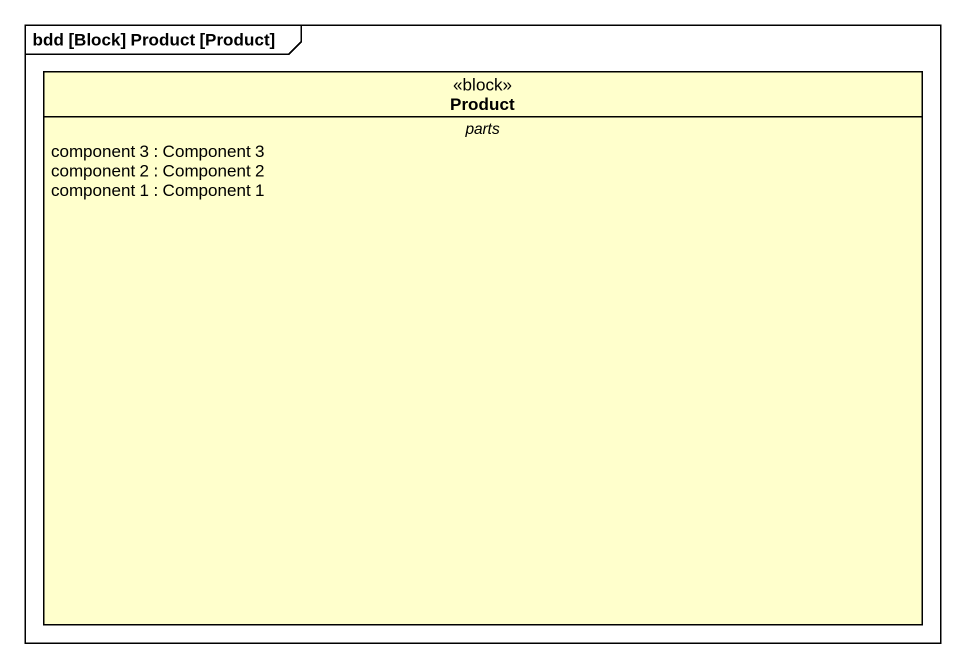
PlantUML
@startuml
mainframe bdd [Block] Product [Product]
hide circle
hide empty members
class Product <<block>> {
  -- parts --
  component 3 : Component 3
  component 2 : Component 2
  component 1 : Component 1
}
@enduml
